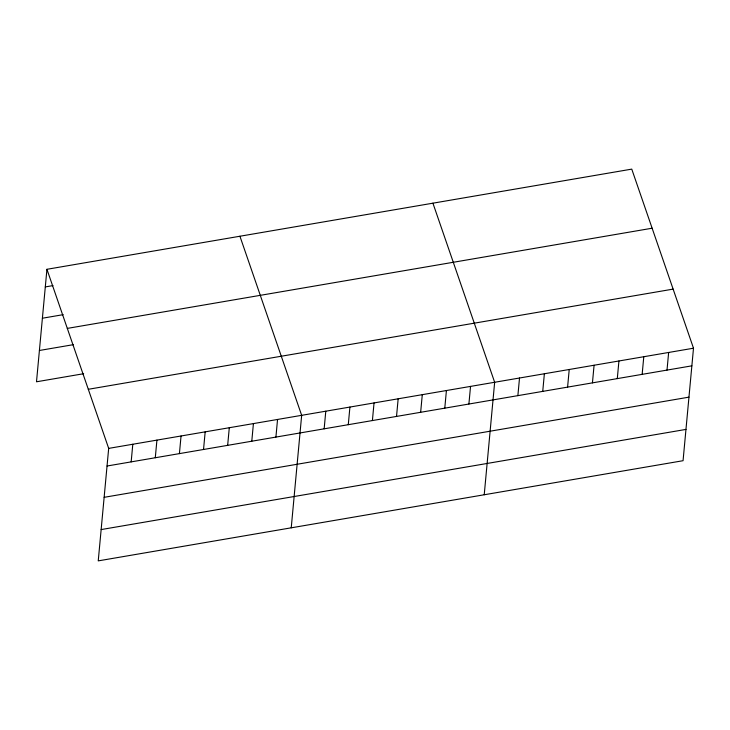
<?xml version="1.0" encoding="UTF-8"?>
<svg xmlns="http://www.w3.org/2000/svg" width="730" height="730" viewBox="0 0 730 730"><rect width="100%" height="100%" fill="white"/><g stroke="black" fill="none" stroke-linecap="round" stroke-linejoin="round"><path stroke-width="1.09" d="M46.939 269.297L108.679 448.384L98.24 560.877L683.061 460.703L693.5 348.21L631.76 169.123L46.939 269.297L36.5 381.79L83.649 373.714M131.163 461.88L132.796 444.26M155.289 457.746L156.923 440.126M179.416 453.622L181.049 435.993M203.533 449.488L205.176 431.859M227.66 445.355L229.293 427.725M251.786 441.221L253.42 423.592M275.913 437.087L277.546 419.458M291.233 527.827L301.663 415.334L239.924 236.237M324.156 428.82L325.79 411.2M348.283 424.696L349.916 407.066M372.4 420.562L374.043 402.933M396.527 416.428L398.16 398.799M420.653 412.295L422.287 394.665M444.78 408.161L446.413 390.541M468.897 404.028L470.54 386.407M484.227 494.767L494.657 382.274L432.917 203.177M517.88 395.642L519.514 378.012M542.737 391.38L544.37 373.76M567.593 387.128L569.227 369.499M592.441 382.867L594.083 365.246M617.297 378.615L618.93 360.985M642.154 374.353L643.787 356.724M667.01 370.101L668.644 352.471M45.297 286.917L52.98 285.603M42.395 318.225L63.227 314.657M67.306 328.4L652.136 228.216M39.402 350.482L73.401 344.66M88.303 389.291L673.124 289.116M108.679 448.384L693.5 348.21M107.036 466.014L691.867 365.839M104.135 497.322L688.965 397.147M101.142 529.578L685.972 429.404"/></g></svg>
